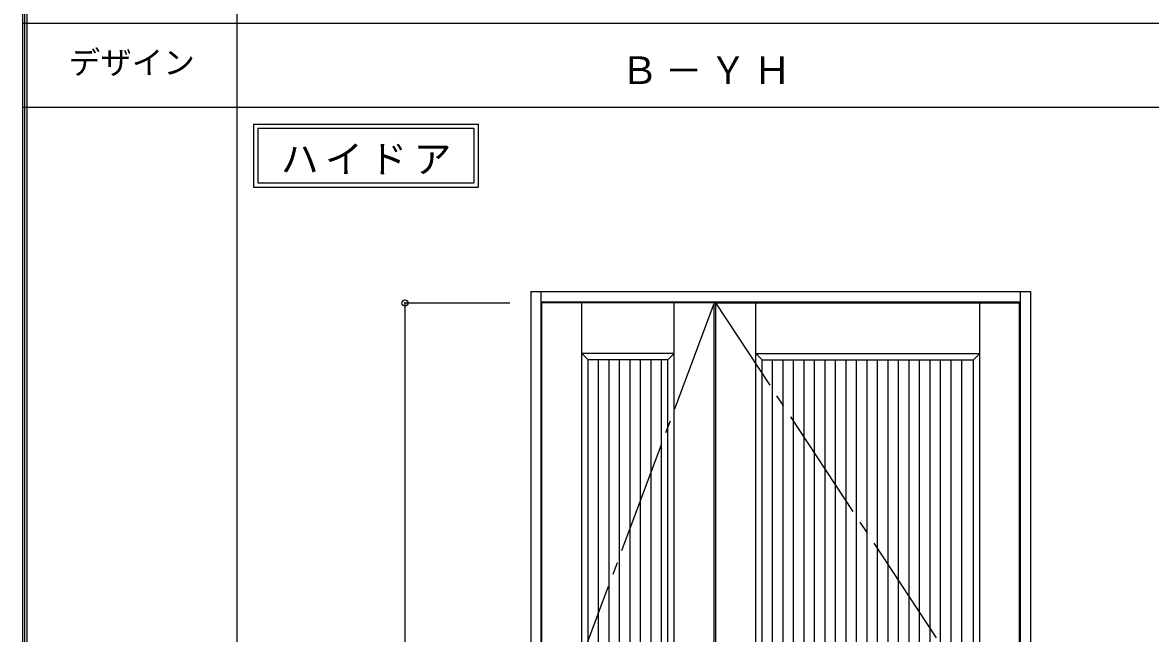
# Model space of a CAD drawing. Units: millimetres, scale not verified. Extents: x -6000 to 5700, y -4307 to 4175.
# Drawn here: x -6000 to -3316, y -1268 to 186 of the extents above; entities that cross this region are included whole.
import ezdxf
from ezdxf.enums import TextEntityAlignment as Align

# ---------------------------------------------------------------- set-up
doc = ezdxf.new("R2010")
doc.units = ezdxf.units.MM
doc.header["$LTSCALE"] = 30
doc.header["$PDMODE"] = 32
doc.header["$PDSIZE"] = 15
doc.linetypes.add('CHAIN2', pattern=[12, 9, -1, 1, -1])
for name, color, linetype in [('0-2_扉', 7, 'Continuous'), ('0-4_枠', 3, 'Continuous'), ('0-7', 7, 'CHAIN2'), ('0-A_文字', 7, 'Continuous'), ('0-B_寸法', 7, 'Continuous'), ('0-C_ハッチ', 4, 'Continuous'), ('F-1_枠', 6, 'Continuous'), ('F-A_文字', 7, 'Continuous')]:
    doc.layers.add(name, color=color, linetype=linetype)
doc.styles.add('ＭＳ ゴシック', font='')
doc.styles.get('ＭＳ ゴシック').set_extended_font_data('MS Gothic')

msp = doc.modelspace()

# ---------------------------------------------------------------- linework, layer by layer
at = {"layer": '0-2_扉'}
for p, q in [((-4354, -481.25), (-4764, -481.25)), ((-4764, -2676.25), (-4764, -481.25)), ((-4669, -2676.25), (-4669, -481.25)), ((-4449, -2676.25), (-4449, -481.25)), ((-4354, -2676.25), (-4354, -481.25)), ((-4350, -481.25), (-3627, -481.25)), ((-4350, -2676.25), (-4350, -481.25)), ((-4255, -1714.27), (-4255, -481.25)), ((-3722, -2476.25), (-3722, -481.25)), ((-3627, -2676.25), (-3627, -481.25)), ((-4669, -601.25), (-4654, -616.25)), ((-4449, -601.25), (-4669, -601.25)), ((-4654, -1861.25), (-4654, -616.25)), ((-4464, -1861.25), (-4464, -616.25)), ((-4255, -601.25), (-4240, -616.25)), ((-4240, -616.25), (-3737, -616.25)), ((-4240, -1707.79), (-4240, -616.25)), ((-4464.19, -799.25), (-4464, -799.25)), ((-4239.81, -799.25), (-4240, -799.25))]:
    msp.add_line(p, q, dxfattribs=at)
for points in [[(-4449, -601.25), (-4464, -616.25), (-4654, -616.25)], [(-4255, -601.25), (-3722, -601.25), (-3737, -616.25)], [(-4240, -1861.25), (-3737, -1861.25), (-3737, -616.25)]]:
    msp.add_lwpolyline(points, dxfattribs=at)
at = {"layer": '0-4_枠'}
for p, q in [((-4790, -454.25), (-4790, -2701.25)), ((-4790, -454.25), (-3601, -454.25)), ((-4766, -2701.25), (-4766, -454.25)), ((-3625, -2701.25), (-3625, -454.25)), ((-3601, -454.25), (-3601, -2701.25)), ((-4766, -478.25), (-3625, -478.25))]:
    msp.add_line(p, q, dxfattribs=at)
at = {"layer": '0-7'}
for points in [[(-4354, -481.25), (-4764, -1578.75), (-4354, -2676.25)], [(-4350, -2676.25), (-3627, -1578.75), (-4350, -481.25)]]:
    msp.add_lwpolyline(points, dxfattribs=at)
at = {"layer": '0-A_文字'}
for p, q in [((-5450, -55.5), (-5450, -205.5)), ((-5440, -65.5), (-4925.67, -65.5)), ((-4925.67, -65.5), (-4925.67, -195.5)), ((-5450, -205.5), (-4915.67, -205.5))]:
    msp.add_line(p, q, dxfattribs=at)
for points in [[(-5450, -55.5), (-4915.67, -55.5), (-4915.67, -205.5)], [(-5440, -65.5), (-5440, -195.5), (-4925.67, -195.5)]]:
    msp.add_lwpolyline(points, dxfattribs=at)
at = {"layer": '0-B_寸法', "color": 4}
for q in [(-5090, -2676.25), (-4840, -481.25)]:
    msp.add_line((-5090, -481.25), q, dxfattribs=at)
at = {"layer": '0-B_寸法'}
msp.add_point((-5090, -481.25), dxfattribs=at)
at = {"layer": '0-C_ハッチ'}
for p, q in [((-4629, -1861.25), (-4629, -616.25)), ((-4604, -1861.25), (-4604, -616.25)), ((-4579, -1861.25), (-4579, -616.25)), ((-4554, -1861.25), (-4554, -616.25)), ((-4529, -1861.25), (-4529, -616.25)), ((-4504, -1861.25), (-4504, -616.25)), ((-4479, -1861.25), (-4479, -616.25)), ((-4215, -1699.7), (-4215, -616.25)), ((-4190, -1700.96), (-4190, -616.25)), ((-4165, -1861.25), (-4165, -616.25)), ((-4140, -1861.25), (-4140, -616.25)), ((-4115, -1861.25), (-4115, -616.25)), ((-4090, -1861.25), (-4090, -616.25)), ((-4065, -1861.25), (-4065, -616.25)), ((-4040, -1861.25), (-4040, -616.25)), ((-4015, -1861.25), (-4015, -616.25)), ((-3990, -1861.25), (-3990, -616.25)), ((-3965, -1861.25), (-3965, -616.25)), ((-3940, -1861.25), (-3940, -616.25)), ((-3915, -1861.25), (-3915, -616.25)), ((-3890, -1861.25), (-3890, -616.25)), ((-3865, -1861.25), (-3865, -616.25)), ((-3840, -1861.25), (-3840, -616.25)), ((-3815, -1861.25), (-3815, -616.25)), ((-3790, -1861.25), (-3790, -616.25)), ((-3765, -1861.25), (-3765, -616.25))]:
    msp.add_line(p, q, dxfattribs=at)
at = {"layer": 'F-1_枠'}
for p, q in [((-6000, 4175), (-6000, -4205)), ((-5995, 4175), (-5995, -4205)), ((-5990, 4175), (-5990, -4205)), ((-5490, 4175), (-5490, -3790)), ((-6000, 184.5), (5700, 184.5)), ((-6000, -15.5), (5700, -15.5))]:
    msp.add_line(p, q, dxfattribs=at)

# ---------------------------------------------------------------- texts
at = {"layer": '0-A_文字', "char_height": 65.98, "attachment_point": 7, "style": 'ＭＳ ゴシック'}
for s, insert in [('\\T1.17;Ｂ－ＹＨ', (-4576.7, 39.5)), ('\\T1.17;ハイドア', (-5385.34, -175.5))]:
    msp.add_mtext(s, dxfattribs=dict(at, insert=insert))
at = {"layer": 'F-A_文字', "style": 'ＭＳ ゴシック'}
msp.add_text('デザイン', height=54.99, dxfattribs=at).set_placement((-5890, 47), align=Align.BOTTOM_LEFT)

doc.saveas('drawing.dxf')
